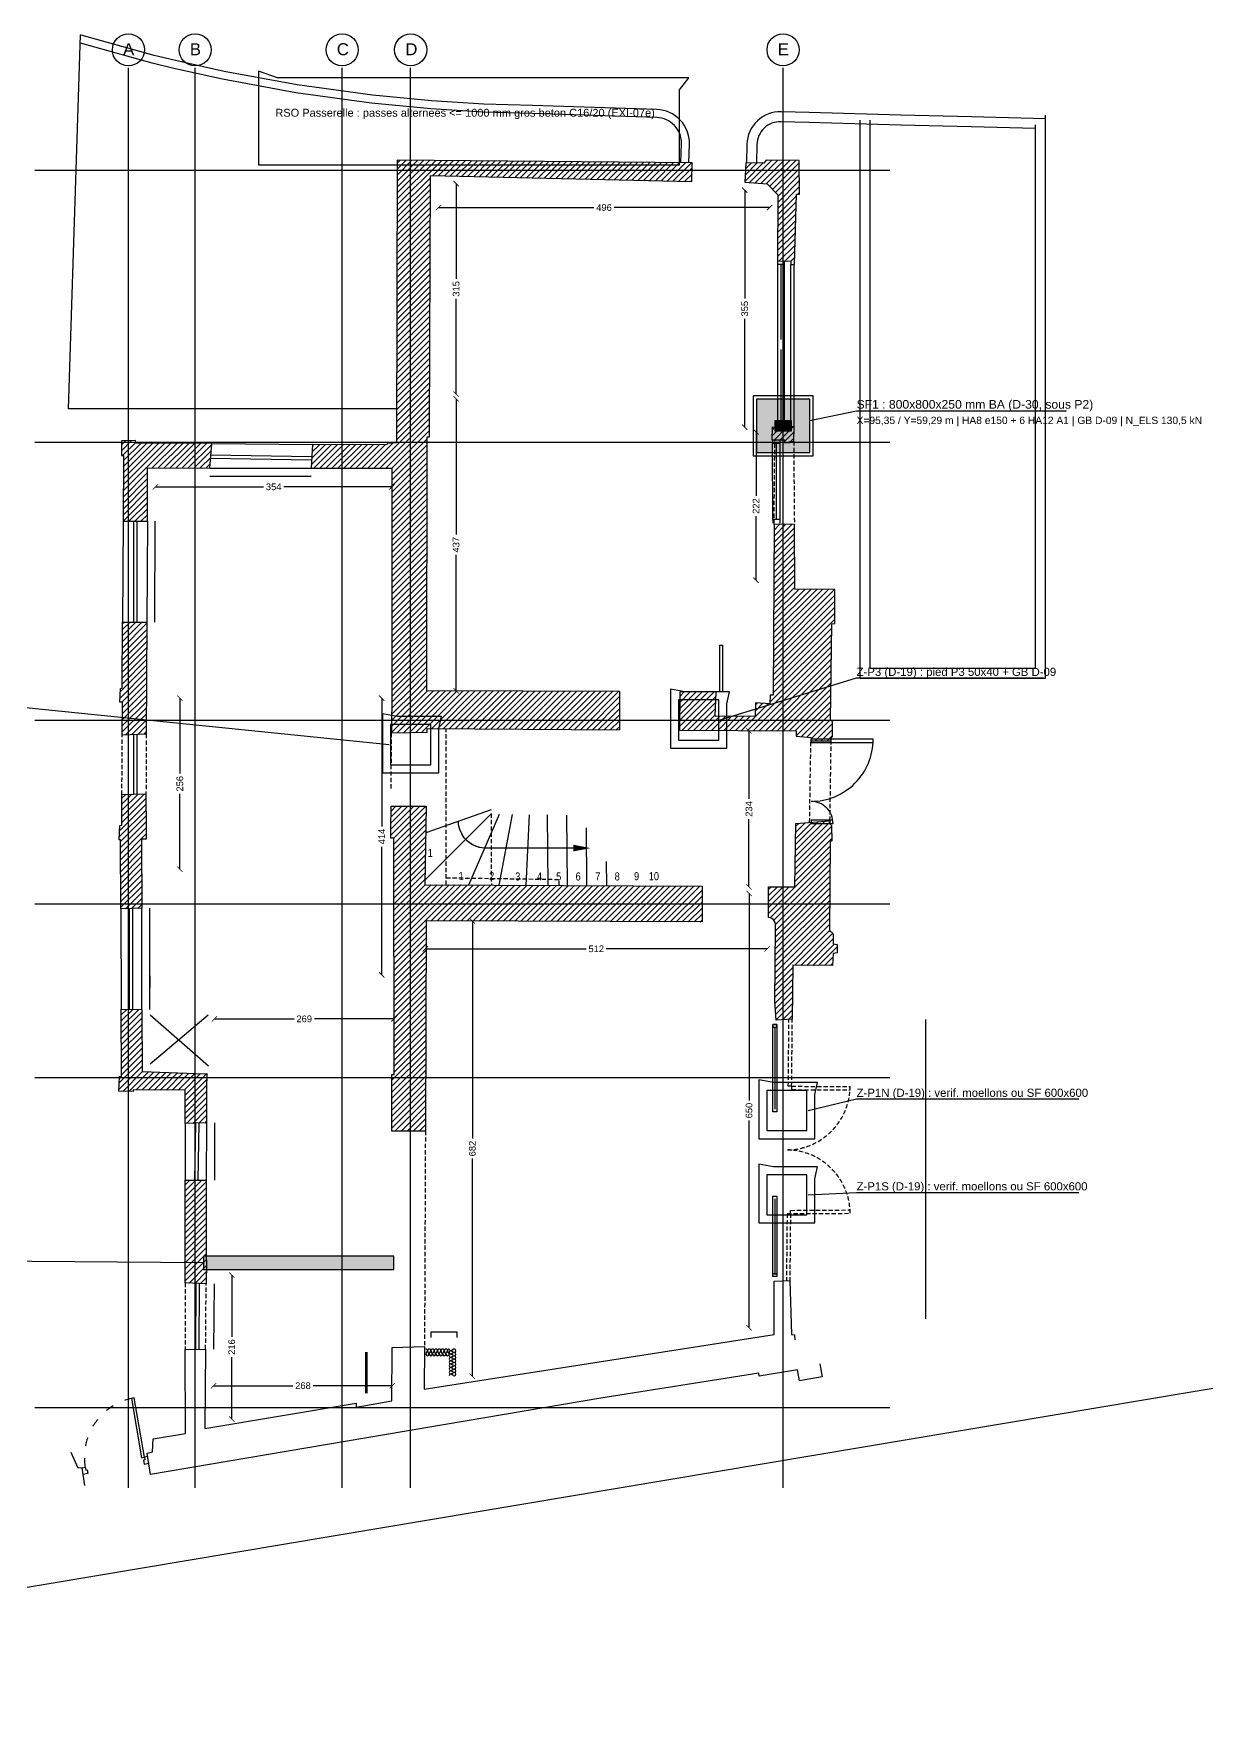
# Model space of a CAD drawing. Header units: centimetres. Extents: x 7169 to 12020, y 3983 to 6520.
# Drawn here: x 8414 to 10168, y 3983 to 6516 of the extents above; entities that cross this region are included whole.
import ezdxf

# ---------------------------------------------------------------- set-up
doc = ezdxf.new("R2010")
doc.units = ezdxf.units.CM
doc.linetypes.add('CACHE', pattern=[9.525, 6.35, -3.175])
doc.linetypes.add('PROJECTION', pattern=[0.3, 0.12, -0.18])
for name, color, linetype in [('010_mur', 8, 'Continuous'), ('030_menuiserie', 9, 'Continuous'), ('070_trait-fin', 9, 'Continuous'), ('075_cotation', 9, 'Continuous'), ('097_traits-fins-005', 4, 'Continuous'), ('FOND-ACIER-INF', 3, 'Continuous'), ('FOND-AXES', 1, 'Continuous'), ('FOND-COFFRAGE', 5, 'Continuous'), ('FOND-GROS-BETON', 30, 'Continuous'), ('FOND-HABILLAGE-TEXTE', 7, 'Continuous'), ('FOND-HYP-D19', 6, 'Continuous')]:
    doc.layers.add(name, color=color, linetype=linetype)
doc.styles.add('ARIAL', font='arial.ttf')
doc.styles.add('clem', font='swissc.ttf')
doc.styles.get("Standard").update_dxf_attribs({"font": 'arial.ttf'})
doc.dimstyles.get("Standard").update_dxf_attribs({"dimtxt": 10, "dimasz": 8, "dimexe": 50, "dimexo": 20, "dimgap": 4, "dimtad": 1, "dimdec": 0, "dimrnd": 0.5, "dimzin": 9, "dimtxsty": 'Standard', "dimblk": 'ARCHTICK', "dimcen": 0, "dimse1": 1, "dimse2": 1, "dimclrd": 4, "dimclre": 4, "dimclrt": 4, "dimazin": 3, "dimtfac": 1, "dimtdec": 0, "dimtmove": 2, "dimatfit": 3, "dimldrblk": 'NONE', "dimlwd": -1})
pattern_1 = [(45.21487, (-11671.396, -4335.0017), (-4.5069355, 4.4732575), [])]

# ---------------------------------------------------------------- blocks, each defined once
blk = doc.blocks.new('*U1201')
for points in [[(0.05, -0.042), (0.05, 0), (0, 0), (0, -0.072), (0.035, -0.072), (0.035, -0.042)], [(0.065, -0.072), (0.035, -0.072), (0.035, -0.721), (0.065, -0.721)], [(0.668, -0.042), (0.668, 0), (0.718, 0), (0.718, -0.072), (0.683, -0.072), (0.683, -0.042)]]:
    blk.add_lwpolyline(points, close=True)
at = {"linetype": 'PROJECTION', "ltscale": 0.75}
blk.add_arc((0.035, -0.073), 0.648, 271.6999, 0.0451, dxfattribs=at)
blk = doc.blocks.new('Murs porteurs selon geometre projet')
at = {"layer": '010_mur'}
h = blk.add_hatch(dxfattribs=at)
h.set_pattern_fill('ANSI31', color=4, scale=2, angle=0.2149)
h.set_pattern_definition(pattern_1)
h.paths.add_polyline_path([(-2168, 1876.3), (-2147.9, 1877.1), (-2148, 1871.7), (-2142.6, 1871.4), (-2140.1, 1976.7), (-2135.7, 1976.8), (-2136.1, 2027.4), (-2185.7, 2027.4), (-2189, 2022.9), (-2216.2, 2023.2), (-2217.6, 1994.6), (-2183.9, 1992), (-2168, 1975.6)])
h = blk.add_hatch(dxfattribs=at)
h.set_pattern_fill('ANSI31', color=4, scale=2, angle=0.2149)
h.set_pattern_definition(pattern_1)
edge = h.paths.add_edge_path()
edge.add_line((-2690.4, 1231.6), (-2691.2, 1611.5))
edge.add_line((-2691.2, 1611.5), (-2687.8, 1611.5))
edge.add_line((-2687.8, 1611.5), (-2687.8, 1622.5))
edge.add_line((-2687.8, 1622.5), (-2688.1, 2002.9))
edge.add_line((-2688.1, 2002.9), (-2296.6, 1995))
edge.add_line((-2296.6, 1995), (-2296.1, 2023.3))
edge.add_line((-2296.1, 2023.3), (-2738, 2025.7))
edge.add_line((-2738, 2025.7), (-2737.5, 1602.6))
edge.add_line((-2737.5, 1602.6), (-2751, 1601.5))
edge.add_line((-2751, 1601.5), (-2751.6, 1599.2))
edge.add_line((-2751.6, 1599.2), (-2863.1, 1599.6))
edge.add_line((-2863.1, 1599.6), (-2865, 1564))
edge.add_line((-2865, 1564), (-2812.9, 1564))
edge.add_line((-2812.9, 1564), (-2744, 1564.3))
edge.add_line((-2744, 1564.3), (-2743.6, 1435.3))
edge.add_line((-2743.6, 1435.3), (-2743.1, 1231.5))
edge.add_line((-2743.1, 1231.5), (-2690.5, 1231.6))
at = {"layer": '010_mur', "lineweight": 5}
h = blk.add_hatch(dxfattribs=at)
h.set_pattern_fill('ANSI31', color=4, scale=2, angle=0.2149)
h.set_pattern_definition(pattern_1)
h.paths.add_polyline_path([(-2175.2, 1627.8), (-2175.3, 1609.2), (-2156.6, 1609.1), (-2156.6, 1605.1), (-2148.2, 1605), (-2148.1, 1607.1), (-2142.8, 1606.8), (-2141.9, 1628.5), (-2148.1, 1629), (-2148.6, 1626.7)])
at = {"layer": '010_mur'}
h = blk.add_hatch(dxfattribs=at)
h.set_pattern_fill('ANSI31', color=4, scale=2, angle=0.2149)
h.set_pattern_definition(pattern_1)
h.paths.add_polyline_path([(-3146.2, 1483.5), (-3109.8, 1483.8), (-3109.7, 1563.6), (-3016.4, 1563.7), (-3013.7, 1600.2), (-3126.8, 1600.6), (-3127.9, 1604.3), (-3149, 1603.9), (-3149, 1582.1), (-3146.1, 1581.8)])
h = blk.add_hatch(dxfattribs=at)
h.set_pattern_fill('ANSI31', color=4, scale=2, angle=0.2149)
h.set_pattern_definition(pattern_1)
h.paths.add_polyline_path([(-2402.1, 1174.5), (-2402.1, 1231.5), (-2690.5, 1231.6), (-2743.1, 1231.5), (-2743, 1168.1), (-2689.7, 1169.7), (-2689.6, 1175.2)])
h.paths.add_polyline_path([(-2311.9, 1231.4), (-2311.9, 1174.1), (-2137.3, 1173.5), (-2137.4, 1165.4), (-2115.1, 1163.6), (-2115.3, 1158.5), (-2085, 1158.7), (-2084.9, 1163.1), (-2082.9, 1165.1), (-2083, 1187.2), (-2086.2, 1189.8), (-2084.6, 1334.1), (-2080.1, 1334.5), (-2080.2, 1385.4), (-2140.1, 1385.4), (-2141.3, 1482.5), (-2171.6, 1483), (-2172.1, 1226.7), (-2176.8, 1226.9), (-2177.1, 1214.1), (-2198.3, 1215.1), (-2198.9, 1195), (-2258.6, 1195.1), (-2257.3, 1231.6)])
h = blk.add_hatch(dxfattribs=at)
h.set_pattern_fill('ANSI31', color=4, scale=2, angle=0.2149)
h.set_pattern_definition(pattern_1)
h.paths.add_polyline_path([(-3146.2, 1163.3), (-3146.2, 1212.5), (-3149.8, 1212.7), (-3149.1, 1233.4), (-3146.3, 1233.6), (-3146.3, 1332.6), (-3110, 1332.5), (-3110.2, 1165.1)])
h = blk.add_hatch(dxfattribs=at)
h.set_pattern_fill('ANSI31', color=4, scale=2, angle=0.2149)
h.set_pattern_definition(pattern_1)
h.paths.add_polyline_path([(-3109.7, 1007.7), (-3109.7, 1024.5), (-3110.3, 1075.8), (-3146.3, 1074.4), (-3146.4, 1028.5), (-3149.4, 1028.3), (-3150.4, 1006.7), (-3148, 1006.5), (-3147.3, 903.4), (-3116, 904.4), (-3116.6, 1007.6)])
h = blk.add_hatch(dxfattribs=at)
h.set_pattern_fill('ANSI31', color=4, scale=2, angle=0.2149)
h.set_pattern_definition(pattern_1)
edge = h.paths.add_edge_path()
edge.add_line((-2177.9, 940.2), (-2138.4, 940.1))
edge.add_line((-2138.4, 940.1), (-2137.2, 1034.8))
edge.add_line((-2137.2, 1034.8), (-2086.3, 1039))
edge.add_line((-2086.3, 1039), (-2086.4, 1034.4))
edge.add_line((-2086.4, 1034.4), (-2083.9, 1032))
edge.add_line((-2083.9, 1032), (-2083.6, 1009.2))
edge.add_line((-2083.6, 1009.2), (-2086.1, 1007.6))
edge.add_line((-2086.1, 1007.6), (-2086.4, 874.9))
edge.add_arc((-2083, 876.4), 3.71, 204.38, 256.8367)
edge.add_arc((-2084.7, 869.3), 3.64, -0.6892, 76.8367, ccw=False)
edge.add_line((-2081, 869.2), (-2080.8, 854.8))
edge.add_line((-2080.8, 854.8), (-2074.8, 854.2))
edge.add_line((-2074.8, 854.2), (-2075, 841.6))
edge.add_line((-2075, 841.6), (-2081, 840.8))
edge.add_line((-2081, 840.8), (-2081.6, 822.5))
edge.add_line((-2081.6, 822.5), (-2141.2, 822.7))
edge.add_line((-2141.2, 822.7), (-2141.6, 741.9))
edge.add_line((-2141.6, 741.9), (-2165.7, 740.7))
edge.add_line((-2165.7, 740.7), (-2167.7, 767.9))
edge.add_line((-2167.7, 767.9), (-2167.4, 879.3))
edge.add_arc((-2179.1, 882.2), 12.1, 346.1269, 443.5219)
edge.add_line((-2177.7, 894.2), (-2177.9, 940.2))
h.paths.add_polyline_path([(-2737.4, 657), (-2738.9, 1010.5), (-2743.4, 1010.5), (-2743.5, 1024.6), (-2743.4, 1058.6), (-2690.8, 1058.7), (-2692.2, 941.1), (-2277.5, 940.4), (-2277.3, 887), (-2601.4, 887.2), (-2690.1, 887.2), (-2690.2, 572.6), (-2740.2, 572.2), (-2740.5, 643.2), (-2740.6, 657)])
h = blk.add_hatch(dxfattribs=at)
h.set_pattern_fill('ANSI31', color=4, scale=2, angle=0.2149)
h.set_pattern_definition(pattern_1)
h.paths.add_polyline_path([(-3017.6, 657.2), (-3018, 634.4), (-3017.9, 583.4), (-3049.8, 582.3), (-3050.1, 632.4), (-3127.8, 632.4), (-3128, 630.1), (-3149.1, 630.3), (-3148.5, 652.7), (-3145.5, 652.8), (-3146.2, 753), (-3115.1, 752.9), (-3114.5, 660), (-3021.1, 657.1)])
at = {"layer": '010_mur', "lineweight": 5}
h = blk.add_hatch(dxfattribs=at)
h.set_pattern_fill('ANSI31', color=4, scale=2, angle=0.2149)
h.set_pattern_definition(pattern_1)
h.paths.add_polyline_path([(-3017.3, 375), (-3017.5, 342.5), (-3048.7, 343.9), (-3049.4, 497.7), (-3017.8, 497.6), (-3017.6, 382.3)])
at = {"layer": '010_mur', "flags": 128}
for points in [[(-2168, 1876.3), (-2147.9, 1877.1), (-2148, 1871.7), (-2142.6, 1871.4), (-2140.1, 1976.7), (-2135.7, 1976.8), (-2136.1, 2027.4), (-2185.7, 2027.4), (-2189, 2022.9), (-2216.2, 2023.2), (-2217.6, 1994.6), (-2183.9, 1992), (-2168, 1975.6)], [(-2175.2, 1627.8), (-2175.3, 1609.2), (-2156.6, 1609.1), (-2156.6, 1605.1), (-2148.2, 1605), (-2148.1, 1607.1), (-2142.8, 1606.8), (-2141.9, 1628.5), (-2148.1, 1629), (-2148.6, 1626.7)], [(-3146.2, 1483.5), (-3109.8, 1483.8), (-3109.7, 1563.6), (-3016.4, 1563.7), (-3013.7, 1600.2), (-3126.8, 1600.6), (-3127.9, 1604.3), (-3149, 1603.9), (-3149, 1582.1), (-3146.1, 1581.8)], [(-3017.6, 657.2), (-3018, 634.4), (-3017.9, 583.4), (-3049.8, 582.3), (-3050.1, 632.4), (-3127.8, 632.4), (-3128, 630.1), (-3149.1, 630.3), (-3148.5, 652.7), (-3145.5, 652.8), (-3146.2, 753), (-3115.1, 752.9), (-3114.5, 660), (-3021.1, 657.1)]]:
    blk.add_lwpolyline(points, close=True, dxfattribs=at)
for points in [[(-2690.4, 1231.6), (-2691.2, 1611.5), (-2687.8, 1611.5), (-2687.8, 1622.5), (-2688.1, 2002.9), (-2296.6, 1995), (-2296.1, 2023.3), (-2738, 2025.7), (-2737.5, 1602.6), (-2751, 1601.5), (-2751.6, 1599.2), (-2863.1, 1599.6), (-2865, 1564), (-2812.9, 1564), (-2744, 1564.3), (-2743.6, 1435.3), (-2743.1, 1231.5)], [(-2311.9, 1174), (-2137.3, 1173.5), (-2137.4, 1165.4), (-2115.1, 1163.6), (-2115.3, 1158.5), (-2085, 1158.7), (-2084.9, 1163.1), (-2082.9, 1165.1), (-2083, 1187.2), (-2086.2, 1189.8), (-2084.6, 1334.1), (-2080.1, 1334.5), (-2080.2, 1385.4), (-2140.1, 1385.4), (-2141.3, 1482.5), (-2171.6, 1483), (-2172.1, 1226.7), (-2176.8, 1226.9), (-2177.1, 1214.1), (-2198.3, 1215.1), (-2198.9, 1195), (-2258.6, 1195.1), (-2257.3, 1231.6), (-2311.9, 1231.3)], [(-3146.2, 1163.3), (-3146.2, 1212.5), (-3149.8, 1212.7), (-3149.1, 1233.4), (-3146.3, 1233.6), (-3146.3, 1332.6), (-3110, 1332.5), (-3110.2, 1165.1), (-3146.2, 1163.3)], [(-2743.1, 1231.5), (-2743, 1168.1), (-2689.7, 1169.7)], [(-2401.9, 1231.3), (-2690.5, 1231.6)], [(-2401.9, 1231.3), (-2401.9, 1174.3)], [(-2311.9, 1231.3), (-2311.9, 1174)], [(-2689.7, 1169.7), (-2689.6, 1175.2), (-2401.9, 1174.3)], [(-3147.3, 903.4), (-3148, 1006.5), (-3150.4, 1006.7), (-3149.4, 1028.3), (-3146.4, 1028.5), (-3146.3, 1074.4), (-3110.3, 1075.8), (-3109.7, 1024.5), (-3109.7, 1007.7), (-3116.6, 1007.6)], [(-2737.4, 657), (-2738.9, 1010.5), (-2743.4, 1010.5), (-2743.5, 1024.6), (-2743.4, 1058.6), (-2690.8, 1058.7), (-2692.2, 941.1), (-2277.5, 940.4), (-2277.3, 887), (-2690.1, 887.2), (-2690.2, 572.6), (-2740.2, 572.2), (-2740.5, 643.2), (-2740.6, 657), (-2737.4, 657)], [(-3116.6, 1007.6), (-3116, 904.4), (-3147.3, 903.4)], [(-2690.6, 659.5), (-2690.1, 659.5)], [(-3017.3, 375), (-3017.5, 342.5), (-3048.7, 343.9), (-3049.4, 497.7), (-3017.8, 497.6), (-3017.6, 382.3), (-3017.3, 375)]]:
    blk.add_lwpolyline(points, dxfattribs=at)
blk.add_lwpolyline([(-2177.9, 940.2), (-2138.4, 940.1), (-2137.2, 1034.8), (-2086.3, 1039), (-2086.4, 1034.4), (-2083.9, 1032), (-2083.6, 1009.2), (-2086.1, 1007.6), (-2086.4, 874.9, 0.232968), (-2083.9, 872.8, -0.351792), (-2081, 869.2), (-2080.8, 854.8), (-2074.8, 854.2), (-2075, 841.6), (-2081, 840.8), (-2081.6, 822.5), (-2141.2, 822.7), (-2141.6, 741.9), (-2165.7, 740.7), (-2167.7, 767.9), (-2167.4, 879.3, 0.452542), (-2177.7, 894.2)], format="xyb", close=True, dxfattribs=at)
at = {"layer": '030_menuiserie', "flags": 128}
for points in [[(-2147.2, 1629), (-2148, 1871.7)], [(-2141.9, 1628.5), (-2143, 1871.4)], [(-2864.3, 1575.9), (-3015.4, 1577.8)], [(-2864.3, 1580.9), (-3015.3, 1582.8)], [(-3129.5, 1332.5), (-3129.9, 1483.7)], [(-3124.5, 1332.5), (-3124.9, 1483.7)], [(-3133.6, 752.9), (-3134.2, 903.9)], [(-3128.6, 752.9), (-3129.2, 904)], [(-3034.1, 583.1), (-3035.6, 497.7)], [(-3029.1, 583), (-3030.6, 497.6)]]:
    blk.add_lwpolyline(points, dxfattribs=at)
at = {"layer": '030_menuiserie'}
blk.add_lwpolyline([(-2082.1, 1040.2), (-2114.7, 1040.1), (-2114.7, 1035.1), (-2081.7, 1035.2, 0.414214), (-2114.8, 1068.1, 0.414214), (-2022.1, 1161.4), (-2115.1, 1161.1), (-2115.1, 1156.1), (-2022.1, 1156.4)], format="xyb", dxfattribs=at)
at = {"layer": '070_trait-fin', "linetype": 'CACHE'}
for p, q in [((-2143.3, 455.9), (-2054, 456.8)), ((-2148.3, 450.9), (-2053.9, 451.8))]:
    blk.add_line(p, q, dxfattribs=at)
at = {"layer": '070_trait-fin'}
for points in [[(-3013.7, 1600.2), (-2863.1, 1599.6)], [(-3146.2, 1483.5), (-3146.3, 1332.6)], [(-3049.8, 582.3), (-3049.4, 497.7)]]:
    blk.add_lwpolyline(points, dxfattribs=at)
at = {"layer": '070_trait-fin', "linetype": 'CACHE', "flags": 128}
for points in [[(-2171.6, 1483), (-2171, 1609.2)], [(-2142.8, 1606.8), (-2141.3, 1482.5)], [(-2743.4, 1085.2), (-2743, 1168.1)], [(-2660.7, 941.1), (-2661.4, 1175.1)], [(-3146.3, 1074.4), (-3146.2, 1163.3)], [(-3110.2, 1165.1), (-3110.3, 1075.8)], [(-2116.8, 1036.5), (-2115.3, 1158.5)], [(-2086.3, 1039), (-2085, 1158.7)], [(-2491.3, 940.8), (-2491.2, 949.4), (-2660.7, 951.3)], [(-2690.2, 572.6), (-2690.3, 250.4)], [(-3048.7, 343.9), (-3048.3, 244.2)], [(-3017.9, 244.9), (-3017.5, 342.5)]]:
    blk.add_lwpolyline(points, dxfattribs=at)
at = {"layer": '070_trait-fin', "color": 7, "true_color": 0xffffff}
for points in [[(-3016.4, 1563.7), (-2865, 1564)], [(-3109.8, 1483.8), (-3110, 1332.5)], [(-3115.1, 752.9), (-3116, 904.4)], [(-3017.9, 583.4), (-3017.8, 497.6)]]:
    blk.add_lwpolyline(points, dxfattribs=at)
at = {"layer": '070_trait-fin', "flags": 128}
for points in [[(-2593.5, 1047.9), (-2692.1, 948.6)], [(-2692.1, 948.6), (-2593.5, 1047.9)], [(-2581.3, 1046.7), (-2626.9, 941)], [(-2562.3, 1046.6), (-2581.6, 940.9)], [(-2536.7, 1046.4), (-2541.2, 940.8)], [(-2509.7, 1046.3), (-2508.1, 940.8)], [(-2480.9, 1046.2), (-2479.4, 940.7)], [(-2451.1, 1027.2), (-2450.3, 940.7)], [(-2551.9, 996.9), (-2470.2, 996.9)], [(-2421.3, 976.9), (-2420.7, 940.6)], [(-3147.3, 903.4), (-3146.2, 753)]]:
    blk.add_lwpolyline(points, dxfattribs=at)
blk.add_lwpolyline([(-2470.2, 996.9, 10, 0, 0), (-2444.9, 996.9, 0, 0, 0)], format="xyseb", dxfattribs=at)
at = {"layer": '070_trait-fin', "linetype": 'CACHE'}
for points in [[(-2147.2, 641.7), (-2146.6, 741.9)], [(-2142.2, 641.6), (-2141.6, 741.9)], [(-2142.2, 641.6), (-2147.2, 641.7)], [(-2142.2, 641.6), (-2054.6, 641.5)], [(-2142.2, 641.6), (-2142.2, 636.6)], [(-2142.2, 636.6), (-2054.6, 636.5)], [(-2143.3, 451), (-2143.4, 455.9)], [(-2148.3, 450.9), (-2148.9, 350.7)], [(-2143.3, 450.9), (-2148.3, 450.9)], [(-2143.3, 451), (-2143.9, 350.7)]]:
    blk.add_lwpolyline(points, dxfattribs=at)
for centre, start, end in [((-2150.1, 641.7), 271.3776, 359.8812), ((-2149.3, 450.9), 0.5485, 89.0522)]:
    blk.add_arc(centre, 95.4, start, end, dxfattribs=at)
at = {"layer": '030_menuiserie', "xscale": 138.550195075006, "yscale": 138.550195075006, "zscale": 138.550195075006, "rotation": 189.9168593396885}
blk.add_blockref('*U1201', (-3102.5, 73.8), dxfattribs=at)
blk = doc.blocks.new('*U1019')
at = {"layer": '097_traits-fins-005', "linetype": 'Continuous'}
for p, q in [((-2, 1), (-0.5, -1)), ((2, 1), (0.5, -1))]:
    blk.add_line(p, q, dxfattribs=at)
for centre, radius, start, end in [((0, 2.5), 2.51, 322.5484, 216.2881), ((-2.5, -2.5), 2.51, 269.4183, 36.2881), ((2.5, -2.5), 2.48, 142.7235, 269.8189)]:
    blk.add_arc(centre, radius, start, end, dxfattribs=at)
blk = doc.blocks.new('*U1020')
at = {"layer": '075_cotation', "color": 0, "linetype": 'ByBlock', "lineweight": -2, "transparency": 16777216}
for p in [(0, 0), (5, 0), (10, 0), (15, 0), (20, 0), (25, 0), (30, 0), (35, 0)]:
    blk.add_blockref('*U1019', p, dxfattribs=at)
blk = doc.blocks.new('*U1021')
at = {"layer": '097_traits-fins-005', "linetype": 'Continuous'}
for p, q in [((-2, 1), (-0.5, -1)), ((2, 1), (0.5, -1))]:
    blk.add_line(p, q, dxfattribs=at)
for centre, radius, start, end in [((0, 2.5), 2.51, 322.5484, 216.2881), ((-2.5, -2.5), 2.51, 269.4183, 36.2881), ((2.5, -2.5), 2.48, 142.7235, 269.8189)]:
    blk.add_arc(centre, radius, start, end, dxfattribs=at)
blk = doc.blocks.new('*U1018')
at = {"layer": '075_cotation', "color": 0, "linetype": 'ByBlock', "lineweight": -2, "transparency": 16777216}
for p in [(0, 0), (5, 0), (10, 0), (15, 0), (20, 0), (25, 0), (30, 0)]:
    blk.add_blockref('*U1021', p, dxfattribs=at)
blk = doc.blocks.new('_ArchTick')
at = {"color": 0, "linetype": 'ByBlock', "const_width": 0.15}
blk.add_lwpolyline([(-0.5, -0.5), (0.5, 0.5)], dxfattribs=at)
blk = doc.blocks.new('*D1113')
at = {"layer": '075_cotation', "color": 4, "transparency": 16777216}
for p, q in [((8709.7, 4658.2), (8709.7, 4565.6)), ((8709.7, 4442.8), (8709.7, 4535.3))]:
    blk.add_line(p, q, dxfattribs=at)
at = {"layer": 'Defpoints', "color": 0, "transparency": 16777216}
for p in [(8683.4, 4658.2), (8681.7, 4442.8), (8709.7, 4442.8)]:
    blk.add_point(p, dxfattribs=at)
at = {"layer": '075_cotation', "color": 4, "transparency": 16777216, "xscale": 8, "yscale": 8, "zscale": 8}
for p, rotation in [((8709.7, 4658.2), 90), ((8709.7, 4442.8), 270)]:
    blk.add_blockref('_ArchTick', p, dxfattribs=dict(at, rotation=rotation))
at = {"layer": '075_cotation', "color": 4, "transparency": 16777216, "insert": (8709.7, 4550.5), "char_height": 10, "attachment_point": 5, "rotation": 90, "style": 'ARIAL'}
blk.add_mtext('\\A1;216', dxfattribs=at)
blk = doc.blocks.new('_None')
blk = doc.blocks.new('*D1121')
at = {"layer": '075_cotation', "color": 4, "transparency": 16777216}
for p, q in [((9019, 6256), (9251.7, 6256)), ((9514.9, 6256), (9282.2, 6256))]:
    blk.add_line(p, q, dxfattribs=at)
at = {"layer": 'Defpoints', "color": 0, "transparency": 16777216}
for p in [(9019, 6291.8), (9514.9, 6270), (9514.9, 6256)]:
    blk.add_point(p, dxfattribs=at)
at = {"layer": '075_cotation', "color": 4, "transparency": 16777216, "xscale": 8, "yscale": 8, "zscale": 8, "rotation": 180}
blk.add_blockref('_ArchTick', (9019, 6256), dxfattribs=at)
at = {"layer": '075_cotation', "color": 4, "transparency": 16777216, "xscale": 8, "yscale": 8, "zscale": 8}
blk.add_blockref('_ArchTick', (9514.9, 6256), dxfattribs=at)
at = {"layer": '075_cotation', "color": 4, "transparency": 16777216, "insert": (9267, 6256), "char_height": 10, "attachment_point": 5, "style": 'ARIAL'}
blk.add_mtext('\\A1;496', dxfattribs=at)
blk = doc.blocks.new('*D1126')
at = {"layer": '075_cotation', "color": 4, "transparency": 16777216}
for p, q in [((8934.2, 5521.7), (8934.2, 5329.8)), ((8934.2, 5107.5), (8934.2, 5299.4))]:
    blk.add_line(p, q, dxfattribs=at)
at = {"layer": 'Defpoints', "color": 0, "transparency": 16777216}
for p in [(8934.2, 5521.7), (8949.4, 5521.7), (8952.5, 5107.5)]:
    blk.add_point(p, dxfattribs=at)
at = {"layer": '075_cotation', "color": 4, "transparency": 16777216, "xscale": 8, "yscale": 8, "zscale": 8}
for p, rotation in [((8934.2, 5521.7), 90), ((8934.2, 5107.5), 270)]:
    blk.add_blockref('_ArchTick', p, dxfattribs=dict(at, rotation=rotation))
at = {"layer": '075_cotation', "color": 4, "transparency": 16777216, "insert": (8934.2, 5314.6), "char_height": 10, "attachment_point": 5, "rotation": 90, "style": 'ARIAL'}
blk.add_mtext('\\A1;414', dxfattribs=at)
blk = doc.blocks.new('*D1128')
at = {"layer": '075_cotation', "color": 4, "transparency": 16777216}
for p, q in [((9045.6, 6291.8), (9045.6, 6149.4)), ((9045.6, 5976.8), (9045.6, 6119.2))]:
    blk.add_line(p, q, dxfattribs=at)
at = {"layer": 'Defpoints', "color": 0, "transparency": 16777216}
for p in [(9045.6, 6291.8), (9047.9, 6291.8), (9018, 5976.8)]:
    blk.add_point(p, dxfattribs=at)
at = {"layer": '075_cotation', "color": 4, "transparency": 16777216, "xscale": 8, "yscale": 8, "zscale": 8}
for p, rotation in [((9045.6, 6291.8), 90), ((9045.6, 5976.8), 270)]:
    blk.add_blockref('_ArchTick', p, dxfattribs=dict(at, rotation=rotation))
at = {"layer": '075_cotation', "color": 4, "transparency": 16777216, "insert": (9045.6, 6134.3), "char_height": 10, "attachment_point": 5, "rotation": 90, "style": 'ARIAL'}
blk.add_mtext('\\A1;315', dxfattribs=at)
blk = doc.blocks.new('*D1132')
at = {"layer": '075_cotation', "color": 4, "transparency": 16777216}
for p, q in [((8595.5, 5838), (8757.5, 5838)), ((8949.5, 5838), (8787.5, 5838))]:
    blk.add_line(p, q, dxfattribs=at)
at = {"layer": 'Defpoints', "color": 0, "transparency": 16777216}
for p in [(8595.5, 5828.1), (8949.5, 5838), (8949.5, 5828.2)]:
    blk.add_point(p, dxfattribs=at)
at = {"layer": '075_cotation', "color": 4, "transparency": 16777216, "xscale": 8, "yscale": 8, "zscale": 8, "rotation": 180}
blk.add_blockref('_ArchTick', (8595.5, 5838), dxfattribs=at)
at = {"layer": '075_cotation', "color": 4, "transparency": 16777216, "xscale": 8, "yscale": 8, "zscale": 8}
blk.add_blockref('_ArchTick', (8949.5, 5838), dxfattribs=at)
at = {"layer": '075_cotation', "color": 4, "transparency": 16777216, "insert": (8772.5, 5838), "char_height": 10, "attachment_point": 5, "style": 'ARIAL'}
blk.add_mtext('\\A1;354', dxfattribs=at)
blk = doc.blocks.new('*D1134')
at = {"layer": '075_cotation', "color": 4, "transparency": 16777216}
for p, q in [((8999.5, 5146.5), (9240.3, 5146.5)), ((9511.1, 5146.5), (9270.3, 5146.5))]:
    blk.add_line(p, q, dxfattribs=at)
at = {"layer": 'Defpoints', "color": 0, "transparency": 16777216}
for p in [(9511.1, 5146.5), (8999.5, 5113.7), (9511.1, 5113.8)]:
    blk.add_point(p, dxfattribs=at)
at = {"layer": '075_cotation', "color": 4, "transparency": 16777216, "xscale": 8, "yscale": 8, "zscale": 8, "rotation": 180}
blk.add_blockref('_ArchTick', (8999.5, 5146.5), dxfattribs=at)
at = {"layer": '075_cotation', "color": 4, "transparency": 16777216, "xscale": 8, "yscale": 8, "zscale": 8}
blk.add_blockref('_ArchTick', (9511.1, 5146.5), dxfattribs=at)
at = {"layer": '075_cotation', "color": 4, "transparency": 16777216, "insert": (9255.3, 5146.5), "char_height": 10, "attachment_point": 5, "style": 'ARIAL'}
blk.add_mtext('\\A1;512', dxfattribs=at)
blk = doc.blocks.new('*D1135')
at = {"layer": '075_cotation', "color": 4, "transparency": 16777216}
for p, q in [((9484, 5229.6), (9484, 4919.6)), ((9484, 4579.4), (9484, 4889.5))]:
    blk.add_line(p, q, dxfattribs=at)
at = {"layer": 'Defpoints', "color": 0, "transparency": 16777216}
for p in [(9423.2, 5229.6), (9484, 5229.6), (9509.5, 4579.4)]:
    blk.add_point(p, dxfattribs=at)
at = {"layer": '075_cotation', "color": 4, "transparency": 16777216, "xscale": 8, "yscale": 8, "zscale": 8}
for p, rotation in [((9484, 5229.6), 90), ((9484, 4579.4), 270)]:
    blk.add_blockref('_ArchTick', p, dxfattribs=dict(at, rotation=rotation))
at = {"layer": '075_cotation', "color": 4, "transparency": 16777216, "insert": (9484, 4904.5), "char_height": 10, "attachment_point": 5, "rotation": 90, "style": 'ARIAL'}
blk.add_mtext('\\A1;650', dxfattribs=at)
blk = doc.blocks.new('*D1137')
at = {"layer": '075_cotation', "color": 4, "transparency": 16777216}
for p, q in [((9045.6, 5969.8), (9045.6, 5766.6)), ((9045.6, 5532.8), (9045.6, 5736.1))]:
    blk.add_line(p, q, dxfattribs=at)
at = {"layer": 'Defpoints', "color": 0, "transparency": 16777216}
for p in [(9018, 5969.8), (9045.6, 5969.8), (9021.2, 5532.8)]:
    blk.add_point(p, dxfattribs=at)
at = {"layer": '075_cotation', "color": 4, "transparency": 16777216, "xscale": 8, "yscale": 8, "zscale": 8}
for p, rotation in [((9045.6, 5969.8), 90), ((9045.6, 5532.8), 270)]:
    blk.add_blockref('_ArchTick', p, dxfattribs=dict(at, rotation=rotation))
at = {"layer": '075_cotation', "color": 4, "transparency": 16777216, "insert": (9045.6, 5751.3), "char_height": 10, "attachment_point": 5, "rotation": 90, "style": 'ARIAL'}
blk.add_mtext('\\A1;437', dxfattribs=at)
blk = doc.blocks.new('*D1139')
at = {"layer": '075_cotation', "color": 4, "transparency": 16777216}
for p, q in [((8683.9, 5041.7), (8803.1, 5041.7)), ((8952.5, 5041.7), (8833.4, 5041.7))]:
    blk.add_line(p, q, dxfattribs=at)
at = {"layer": 'Defpoints', "color": 0, "transparency": 16777216}
for p in [(8952.5, 5167.9), (8952.5, 5041.7), (8683.9, 4971.3)]:
    blk.add_point(p, dxfattribs=at)
at = {"layer": '075_cotation', "color": 4, "transparency": 16777216, "xscale": 8, "yscale": 8, "zscale": 8, "rotation": 180}
blk.add_blockref('_ArchTick', (8683.9, 5041.7), dxfattribs=at)
at = {"layer": '075_cotation', "color": 4, "transparency": 16777216, "xscale": 8, "yscale": 8, "zscale": 8}
blk.add_blockref('_ArchTick', (8952.5, 5041.7), dxfattribs=at)
at = {"layer": '075_cotation', "color": 4, "transparency": 16777216, "insert": (8818.2, 5041.7), "char_height": 10, "attachment_point": 5, "style": 'ARIAL'}
blk.add_mtext('\\A1;269', dxfattribs=at)
blk = doc.blocks.new('*D1144')
at = {"layer": '075_cotation', "color": 4, "transparency": 16777216}
for p, q in [((8682.6, 4492.7), (8801.2, 4492.7)), ((8950.1, 4492.7), (8831.5, 4492.7))]:
    blk.add_line(p, q, dxfattribs=at)
at = {"layer": 'Defpoints', "color": 0, "transparency": 16777216}
for p in [(8682.6, 4547.4), (8950.1, 4550), (8682.6, 4492.7)]:
    blk.add_point(p, dxfattribs=at)
at = {"layer": '075_cotation', "color": 4, "transparency": 16777216, "xscale": 8, "yscale": 8, "zscale": 8, "rotation": 180}
blk.add_blockref('_ArchTick', (8682.6, 4492.7), dxfattribs=at)
at = {"layer": '075_cotation', "color": 4, "transparency": 16777216, "xscale": 8, "yscale": 8, "zscale": 8}
blk.add_blockref('_ArchTick', (8950.1, 4492.7), dxfattribs=at)
at = {"layer": '075_cotation', "color": 4, "transparency": 16777216, "insert": (8816.4, 4492.7), "char_height": 10, "attachment_point": 5, "style": 'ARIAL'}
blk.add_mtext('\\A1;268', dxfattribs=at)
blk = doc.blocks.new('*D1146')
at = {"layer": '075_cotation', "color": 4, "transparency": 16777216}
for p, q in [((8632.1, 5521.7), (8632.1, 5408.8)), ((8632.1, 5265.6), (8632.1, 5378.5))]:
    blk.add_line(p, q, dxfattribs=at)
at = {"layer": 'Defpoints', "color": 0, "transparency": 16777216}
for p in [(8589.5, 5521.7), (8632.1, 5521.7), (8589.6, 5265.6)]:
    blk.add_point(p, dxfattribs=at)
at = {"layer": '075_cotation', "color": 4, "transparency": 16777216, "xscale": 8, "yscale": 8, "zscale": 8}
for p, rotation in [((8632.1, 5521.7), 90), ((8632.1, 5265.6), 270)]:
    blk.add_blockref('_ArchTick', p, dxfattribs=dict(at, rotation=rotation))
at = {"layer": '075_cotation', "color": 4, "transparency": 16777216, "insert": (8632.1, 5393.6), "char_height": 10, "attachment_point": 5, "rotation": 90, "style": 'ARIAL'}
blk.add_mtext('\\A1;256', dxfattribs=at)
blk = doc.blocks.new('*D1147')
at = {"layer": '075_cotation', "color": 4, "transparency": 16777216}
for p, q in [((9477.6, 6282), (9477.6, 6119.7)), ((9477.6, 5927.2), (9477.6, 6089.5))]:
    blk.add_line(p, q, dxfattribs=at)
at = {"layer": 'Defpoints', "color": 0, "transparency": 16777216}
for p in [(9477.4, 6282), (9477.6, 6282), (9518.5, 5927.2)]:
    blk.add_point(p, dxfattribs=at)
at = {"layer": '075_cotation', "color": 4, "transparency": 16777216, "xscale": 8, "yscale": 8, "zscale": 8}
for p, rotation in [((9477.6, 6282), 90), ((9477.6, 5927.2), 270)]:
    blk.add_blockref('_ArchTick', p, dxfattribs=dict(at, rotation=rotation))
at = {"layer": '075_cotation', "color": 4, "transparency": 16777216, "insert": (9477.6, 6104.6), "char_height": 10, "attachment_point": 5, "rotation": 90, "style": 'ARIAL'}
blk.add_mtext('\\A1;355', dxfattribs=at)
blk = doc.blocks.new('*D1155')
at = {"layer": '075_cotation', "color": 4, "transparency": 16777216}
for p, q in [((9069.9, 5188.3), (9069.9, 4862.6)), ((9069.9, 4506.8), (9069.9, 4832.6))]:
    blk.add_line(p, q, dxfattribs=at)
at = {"layer": 'Defpoints', "color": 0, "transparency": 16777216}
for p in [(9034.6, 5188.3), (9045.3, 4506.8), (9069.9, 4506.8)]:
    blk.add_point(p, dxfattribs=at)
at = {"layer": '075_cotation', "color": 4, "transparency": 16777216, "xscale": 8, "yscale": 8, "zscale": 8}
for p, rotation in [((9069.9, 5188.3), 90), ((9069.9, 4506.8), 270)]:
    blk.add_blockref('_ArchTick', p, dxfattribs=dict(at, rotation=rotation))
at = {"layer": '075_cotation', "color": 4, "transparency": 16777216, "insert": (9069.9, 4847.6), "char_height": 10, "attachment_point": 5, "rotation": 90, "style": 'ARIAL'}
blk.add_mtext('\\A1;682', dxfattribs=at)
blk = doc.blocks.new('*D1124')
at = {"layer": '075_cotation', "color": 4, "transparency": 16777216}
for p, q in [((9483.9, 5472.6), (9483.9, 5371)), ((9483.9, 5239.3), (9483.9, 5340.8))]:
    blk.add_line(p, q, dxfattribs=at)
at = {"layer": 'Defpoints', "color": 0, "transparency": 16777216}
for p in [(9542.7, 5472.6), (9483.9, 5239.3), (9540.7, 5239.3)]:
    blk.add_point(p, dxfattribs=at)
at = {"layer": '075_cotation', "color": 4, "transparency": 16777216, "xscale": 8, "yscale": 8, "zscale": 8}
for p, rotation in [((9483.9, 5472.6), 90), ((9483.9, 5239.3), 270)]:
    blk.add_blockref('_ArchTick', p, dxfattribs=dict(at, rotation=rotation))
at = {"layer": '075_cotation', "color": 4, "transparency": 16777216, "insert": (9483.9, 5355.9), "char_height": 10, "attachment_point": 5, "rotation": 90, "style": 'ARIAL'}
blk.add_mtext('\\A1;234', dxfattribs=at)
blk = doc.blocks.new('*D1203')
at = {"layer": '075_cotation', "color": 4, "transparency": 16777216}
for p, q in [((9494.5, 5920.2), (9494.5, 5824.3)), ((9494.5, 5698.2), (9494.5, 5794.1))]:
    blk.add_line(p, q, dxfattribs=at)
at = {"layer": 'Defpoints', "color": 0, "transparency": 16777216}
for p in [(9506.4, 5920.2), (9494.5, 5698.2), (9509.1, 5698.2)]:
    blk.add_point(p, dxfattribs=at)
at = {"layer": '075_cotation', "color": 4, "transparency": 16777216, "xscale": 8, "yscale": 8, "zscale": 8}
for p, rotation in [((9494.5, 5920.2), 90), ((9494.5, 5698.2), 270)]:
    blk.add_blockref('_ArchTick', p, dxfattribs=dict(at, rotation=rotation))
at = {"layer": '075_cotation', "color": 4, "transparency": 16777216, "insert": (9494.5, 5809.2), "char_height": 10, "attachment_point": 5, "rotation": 90, "style": 'ARIAL'}
blk.add_mtext('\\A1;222', dxfattribs=at)

msp = doc.modelspace()

# ---------------------------------------------------------------- hatches: boundary and pattern name
at = {"layer": 'FOND-ACIER-INF'}
msp.add_hatch(color=3, dxfattribs=at).paths.add_polyline_path([(9522.5, 5921.7), (9547.6, 5921.7), (9547.6, 5936.7), (9522.5, 5936.7)])
at = {"layer": 'FOND-COFFRAGE'}
for points in [[(9495, 5889.2), (9575, 5889.2), (9575, 5969.2), (9495, 5969.2)], [(8667.4, 4666.6), (8952.5, 4666.6), (8952.5, 4686.5), (8667.4, 4686.5)]]:
    msp.add_hatch(color=5, dxfattribs=at).paths.add_polyline_path(points)

# ---------------------------------------------------------------- linework, layer by layer
at = {"layer": '010_mur'}
for p, q in [((9521.5, 4569.1), (9521.9, 4649)), ((9521.9, 4649), (9545, 4649.9)), ((9545, 4649.9), (9547.4, 4569.1)), ((8998, 4487.3), (9521.5, 4569.1)), ((9547.4, 4569.1), (9552, 4569)), ((9552, 4569), (9552.5, 4561.3)), ((8640.2, 4546.8), (8670.6, 4547.4)), ((8640.3, 4421.2), (8640.2, 4546.8)), ((8670.6, 4547.4), (8669.6, 4428.5)), ((8949.5, 4469.8), (8950.1, 4550)), ((8950.1, 4550), (8998.3, 4551.6)), ((8998.3, 4551.6), (8998, 4487.3)), ((9498.6, 4511.5), (9262, 4473.9)), ((9499.3, 4507.2), (9498.6, 4511.5)), ((9556.8, 4516.3), (9499.3, 4507.2)), ((9559.6, 4500.2), (9556.8, 4516.3)), ((9590.1, 4525.4), (9593.3, 4506.1)), ((9593.3, 4506.1), (9559.6, 4500.2)), ((9262, 4473.9), (8587.9, 4360)), ((8669.6, 4428.5), (8896, 4466.7)), ((8896, 4460.8), (8949.5, 4469.8)), ((8896, 4466.7), (8896, 4460.8)), ((8591.1, 4393.6), (8592.3, 4413.3)), ((8592.3, 4413.3), (8640.3, 4421.2)), ((8479.6, 4369.1), (8469.4, 4392.9)), ((8583.3, 4391.9), (8591.1, 4393.6)), ((8587.9, 4360), (8583.3, 4391.9)), ((8485.7, 4369.7), (8479.6, 4369.1)), ((8489.9, 4343.1), (8485.7, 4369.7))]:
    msp.add_line(p, q, dxfattribs=at)
at = {"layer": '030_menuiserie'}
for p, q in [((9526.6, 6175.6), (9526.6, 5926.8)), ((9536.6, 6170.6), (9526.6, 6170.6)), ((9531.6, 6170.6), (9531.6, 6058.5)), ((9536.6, 6175.6), (9536.6, 5926.3)), ((9531.6, 6043.5), (9531.6, 5931.8)), ((9536.6, 5931.8), (9526.6, 5931.8)), ((9519.4, 5908.5), (9519.4, 5903.4)), ((9530, 5908.5), (9530, 5903.4)), ((9519.5, 5789), (9519.5, 5783.7)), ((9530.1, 5789), (9530.1, 5783.7))]:
    msp.add_line(p, q, dxfattribs=at)
for points in [[(9519.4, 5903.4), (9530, 5903.4), (9530.1, 5789), (9519.5, 5789)], [(9440.1, 5531.2), (9440.1, 5600.9), (9444.3, 5600.9), (9444.3, 5531.2)], [(9519.6, 4660), (9519.5, 4776.6), (9525.5, 4776.6), (9525.6, 4660)]]:
    msp.add_lwpolyline(points, close=True, dxfattribs=at)
for points in [[(9524.7, 5903.4), (9524.8, 5789)], [(8563.1, 5378), (8563.1, 5467.1)], [(8568.1, 5378.1), (8568.1, 5467.3)], [(9519.5, 4902.5), (9519.5, 5033.5), (9525.5, 5033.5), (9525.5, 4902.5), (9519.5, 4902.5)], [(9525.5, 5033.5), (9519.5, 5033.5), (9519.5, 5029.5), (9525.5, 5029.5), (9525.5, 5033.5)], [(9522.5, 5029.5), (9522.5, 4906.5)], [(9522.5, 4772.6), (9522.6, 4660)], [(8655.8, 4645.8), (8655.4, 4547.1)], [(8660.8, 4645.8), (8660.4, 4547.1)], [(9519.6, 4656), (9519.6, 4660), (9525.6, 4660), (9525.6, 4656), (9519.6, 4656)], [(9047.1, 4565), (9047.1, 4573), (9007.7, 4573), (9007.7, 4565)], [(8910.1, 4543), (8910.1, 4481.3)], [(8912.1, 4543), (8912.1, 4481.6)]]:
    msp.add_lwpolyline(points, dxfattribs=at)
at = {"layer": '070_trait-fin'}
for p, q in [((9650.2, 5551.5), (9650.2, 6386.7)), ((9665.2, 5566.5), (9665.2, 6386.7)), ((9748.8, 4592.7), (9748.8, 5040.9)), ((10659, 4569.3), (7169.1, 3983.1))]:
    msp.add_line(p, q, dxfattribs=at)
for points in [[(8956.2, 5954.7), (8465.6, 5954.7), (8483.5, 6514.3)], [(9650.2, 5551.5), (9927.7, 5551.5), (9927.7, 6394.5)], [(9665.2, 5566.5), (9912.7, 5566.5), (9912.7, 6379.9)], [(8677, 5854.2), (8828.5, 5853.9)], [(8594.6, 5635.3), (8595.3, 5786.6)], [(9098, 5354.4), (9000.2, 5320.2)], [(8587.3, 5055.8), (8587, 5207.3)], [(8586.9, 5070.6), (8587.5, 5106.1)], [(8587.5, 5047.8), (8675.1, 4971.6)], [(8587.5, 4974.5), (8674.6, 5047.8)], [(8683.9, 4885.9), (8683.7, 4800.1)], [(8683.4, 4645), (8682.5, 4547.4)]]:
    msp.add_lwpolyline(points, dxfattribs=at)
for points in [[(9394.1, 6323.1), (9394.8, 6351.3, 0.414214), (9346.1, 6402.6), (9159.9, 6408.6), (9086.9, 6410.9), (9008.5, 6415.8), (8920.5, 6424.2), (8807.5, 6439.7), (8698.4, 6459.7), (8625.5, 6475.9), (8593.7, 6483.7), (8484.3, 6514.1), (8483.5, 6514.3)], [(9382.1, 6323.4), (9382.8, 6351.6, 0.414214), (9345.8, 6390.6), (9159.6, 6396.6), (9086.3, 6398.9), (9007.6, 6403.8), (8919.1, 6412.3), (8805.6, 6427.9), (8696.1, 6448), (8622.8, 6464.2), (8590.7, 6472.1), (8483.1, 6502)], [(9927.7, 6388.8), (9817, 6391.6), (9711.5, 6394.4), (9574, 6398.4), (9532.2, 6399.5, 0.414214), (9480.9, 6350.8), (9480.2, 6322.7)], [(9912.7, 6374.1), (9816.6, 6376.6), (9711.1, 6379.4), (9573.6, 6383.4), (9531.8, 6384.5, 0.414214), (9495.9, 6350.4), (9495.2, 6322.4)], [(9221.1, 5297.3), (9088.3, 5297.3, -0.358114), (9049.3, 5332), (9049.3, 5337.4)], [(9221.1, 5297.3), (9088.3, 5297.3, -0.19952), (9059.7, 5310.5, -0.19952)]]:
    msp.add_lwpolyline(points, format="xyb", dxfattribs=at)
at = {"layer": '070_trait-fin', "linetype": 'CACHE'}
msp.add_lwpolyline([(9098, 5348.9), (9098.3, 5241.9)], dxfattribs=at)
at = {"layer": 'FOND-ACIER-INF'}
msp.add_lwpolyline([(9522.5, 5921.7), (9547.6, 5921.7), (9547.6, 5936.7), (9522.5, 5936.7), (9522.5, 5921.7)], dxfattribs=at)
at = {"layer": 'FOND-AXES'}
for p, q in [((8555, 4340), (8555, 6465)), ((8655, 4340), (8655, 6465)), ((8875, 4340), (8875, 6465)), ((8977.5, 4340), (8977.5, 6465)), ((9535, 4340), (9535, 6465)), ((8415, 6312), (9695, 6312)), ((8415, 5905), (9695, 5905)), ((8415, 5489), (9695, 5489)), ((8415, 5214), (9695, 5214)), ((8415, 4954.1), (9695, 4954.1)), ((8415, 4460), (9695, 4460))]:
    msp.add_line(p, q, dxfattribs=at)
for centre in [(8555, 6492), (8655, 6492), (8875, 6492), (8977.5, 6492), (9535, 6492)]:
    msp.add_circle(centre, 24, dxfattribs=at)
at = {"layer": 'FOND-COFFRAGE'}
for points in [[(9495, 5889.2), (9575, 5889.2), (9575, 5969.2), (9495, 5969.2), (9495, 5889.2)], [(9575, 5937.2), (9645, 5952), (9959.3, 5952)], [(8667.4, 4666.6), (8952.5, 4666.6), (8952.5, 4686.5), (8667.4, 4686.5), (8667.4, 4666.6)], [(8667.4, 4676.5), (7960, 4682), (8262.6, 4682)]]:
    msp.add_lwpolyline(points, dxfattribs=at)
at = {"layer": 'FOND-GROS-BETON'}
for points in [[(8750, 6320), (8778, 6320), (8806, 6320), (8834, 6320), (8862, 6320), (8890, 6320), (8918, 6320), (8946, 6320), (8974, 6320), (9002, 6320), (9030, 6320), (9058, 6320), (9086, 6320), (9114, 6320), (9142, 6320), (9170, 6320), (9198, 6320), (9226, 6320), (9254, 6320), (9282, 6320), (9310, 6320), (9338, 6320), (9366, 6320), (9380, 6320), (9380, 6348), (9380, 6376), (9380, 6404), (9380, 6432), (9394, 6450), (9366, 6450), (9338, 6450), (9310, 6450), (9282, 6450), (9254, 6450), (9226, 6450), (9198, 6450), (9170, 6450), (9142, 6450), (9114, 6450), (9086, 6450), (9058, 6450), (9030, 6450), (9002, 6450), (8974, 6450), (8946, 6450), (8918, 6450), (8890, 6450), (8862, 6450), (8834, 6450), (8806, 6450), (8778, 6450), (8750, 6460), (8750, 6432), (8750, 6404), (8750, 6376), (8750, 6348), (8750, 6320)], [(9490, 5884.2), (9580, 5884.2), (9580, 5974.2), (9490, 5974.2), (9490, 5884.2)]]:
    msp.add_lwpolyline(points, dxfattribs=at)
at = {"layer": 'FOND-HYP-D19'}
for points in [[(8945.5, 5452.1), (7960, 5552), (8239.9, 5552)], [(9440.6, 5489.1), (9645, 5552), (9924.9, 5552)], [(9366.6, 5447.1), (9388.6, 5447.1), (9410.6, 5447.1), (9432.6, 5447.1), (9450.6, 5447.1), (9450.6, 5469.1), (9450.6, 5491.1), (9450.6, 5513.1), (9454.6, 5531.1), (9432.6, 5531.1), (9410.6, 5531.1), (9388.6, 5531.1), (9366.6, 5535.1), (9366.6, 5513.1), (9366.6, 5491.1), (9366.6, 5469.1), (9366.6, 5447.1)], [(8935.5, 5410.1), (8957.5, 5410.1), (8979.5, 5410.1), (9001.5, 5410.1), (9019.5, 5410.1), (9019.5, 5432.1), (9019.5, 5454.1), (9019.5, 5476.1), (9023.5, 5494.1), (9001.5, 5494.1), (8979.5, 5494.1), (8957.5, 5494.1), (8935.5, 5498.1), (8935.5, 5476.1), (8935.5, 5454.1), (8935.5, 5432.1), (8935.5, 5410.1)], [(9378.6, 5459.1), (9438.6, 5459.1), (9438.6, 5519.1), (9378.6, 5519.1), (9378.6, 5459.1)], [(8947.5, 5422.1), (9007.5, 5422.1), (9007.5, 5482.1), (8947.5, 5482.1), (8947.5, 5422.1)], [(9498.5, 4862.4), (9520.5, 4862.4), (9542.5, 4862.4), (9564.5, 4862.4), (9582.5, 4862.4), (9582.5, 4884.4), (9582.5, 4906.4), (9582.5, 4928.4), (9586.5, 4946.4), (9564.5, 4946.4), (9542.5, 4946.4), (9520.5, 4946.4), (9498.5, 4950.4), (9498.5, 4928.4), (9498.5, 4906.4), (9498.5, 4884.4), (9498.5, 4862.4)], [(9510.5, 4874.4), (9570.5, 4874.4), (9570.5, 4934.4), (9510.5, 4934.4), (9510.5, 4874.4)], [(9572.5, 4904.4), (9645, 4922), (9977.8, 4922)], [(9498.5, 4736.4), (9520.5, 4736.4), (9542.5, 4736.4), (9564.5, 4736.4), (9582.5, 4736.4), (9582.5, 4758.4), (9582.5, 4780.4), (9582.5, 4802.4), (9586.5, 4820.4), (9564.5, 4820.4), (9542.5, 4820.4), (9520.5, 4820.4), (9498.5, 4824.4), (9498.5, 4802.4), (9498.5, 4780.4), (9498.5, 4758.4), (9498.5, 4736.4)], [(9510.5, 4748.4), (9570.5, 4748.4), (9570.5, 4808.4), (9510.5, 4808.4), (9510.5, 4748.4)], [(9572.5, 4778.4), (9645, 4782), (9977.8, 4782)]]:
    msp.add_lwpolyline(points, dxfattribs=at)

# ---------------------------------------------------------------- block references
at = {"layer": '010_mur', "rotation": 359.7851270248765}
msp.add_blockref('Murs porteurs selon geometre projet', (11687.6, 4291.2), dxfattribs=at)
at = {"layer": '075_cotation'}
for name, p, rotation in [('*U1018', (9032.8, 4542.6), 180), ('*U1020', (9040.3, 4545.1), 270)]:
    msp.add_blockref(name, p, dxfattribs=dict(at, rotation=rotation))

# ---------------------------------------------------------------- texts
at = {"layer": '070_trait-fin', "style": 'clem'}
for s, p in [('1', (9003.1, 5284.2)), ('1', (9049.2, 5249.5)), ('2', (9095, 5249.5)), ('3', (9134, 5248.9)), ('4', (9166.6, 5248.9)), ('5', (9195.3, 5248.9)), ('6', (9224.4, 5248.9)), ('7', (9253.9, 5248.9)), ('8', (9282.9, 5248.9)), ('9', (9311.9, 5249.3)), ('10', (9334, 5249.3))]:
    msp.add_text(s, height=12, dxfattribs=at).set_placement(p)
at = {"layer": 'FOND-AXES'}
for s, p in [('A', (8547, 6484)), ('B', (8647, 6484)), ('C', (8867, 6484)), ('D', (8969.5, 6484)), ('E', (9527, 6484))]:
    msp.add_text(s, height=18, dxfattribs=at).set_placement(p)
at = {"layer": 'FOND-COFFRAGE'}
msp.add_text('SF1 : 800x800x250 mm BA (D-30, sous P2)', height=13, dxfattribs=at).set_placement((9645, 5955))
at = {"layer": 'FOND-GROS-BETON'}
msp.add_text('RSO Passerelle : passes alternees <= 1000 mm gros beton C16/20 (EXI-07e)', height=11.8, dxfattribs=at).set_placement((8775, 6392))
at = {"layer": 'FOND-HABILLAGE-TEXTE'}
msp.add_text('X=95,35 / Y=59,29 m | HA8 e150 + 6 HA12 A1 | GB D-09 | N_ELS 130,5 kN', height=11, dxfattribs=at).set_placement((9645, 5932))
at = {"layer": 'FOND-HYP-D19'}
for s, p in [('Z-P3 (D-19) : pied P3 50x40 + GB D-09', (9645, 5555)), ('Z-P1N (D-19) : verif. moellons ou SF 600x600', (9645, 4925)), ('Z-P1S (D-19) : verif. moellons ou SF 600x600', (9645, 4785))]:
    msp.add_text(s, height=12.2, dxfattribs=at).set_placement(p)

# ---------------------------------------------------------------- dimensions: what is measured, and where the dimension line sits
at = {"layer": '075_cotation', "color": 6}
for base, p1, p2, picture, middle in [((9514.9, 6256), (9019, 6291.8), (9514.9, 6270), '*D1121', (9267, 6256)), ((8949.5, 5838), (8595.5, 5828.1), (8949.5, 5828.2), '*D1132', (8772.5, 5838)), ((8952.5, 5041.7), (8683.9, 4971.3), (8952.5, 5167.9), '*D1139', (8818.2, 5041.7)), ((9511.1, 5146.5), (8999.5, 5113.7), (9511.1, 5113.8), '*D1134', (9255.3, 5146.5)), ((8682.5658, 4492.6623), (8950.1401, 4550.0202), (8682.5658, 4547.4066), '*D1144', (8816.3529, 4492.6623))]:
    dim = msp.add_linear_dim(base=base, p1=p1, p2=p2, dimstyle='standard', override={"dimtxsty": 'ARIAL'}, dxfattribs=at)
    dim.commit()
    dim.dimension.update_dxf_attribs({"geometry": picture, "text_midpoint": middle})
for base, p1, p2, picture, middle in [((9045.6, 6291.8), (9018, 5976.8), (9047.9, 6291.8), '*D1128', (9045.6, 6134.3)), ((9477.6, 6282), (9518.5, 5927.2), (9477.4, 6282), '*D1147', (9477.6, 6104.6)), ((9045.6, 5969.8), (9021.2, 5532.8), (9018, 5969.8), '*D1137', (9045.6, 5751.3)), ((9494.5, 5698.2), (9506.4, 5920.2), (9509.1, 5698.2), '*D1203', (9494.5, 5809.2)), ((8632.1, 5521.7), (8589.6, 5265.6), (8589.5, 5521.7), '*D1146', (8632.1, 5393.6)), ((8934.2, 5521.7), (8952.5, 5107.5), (8949.4, 5521.7), '*D1126', (8934.2, 5314.6)), ((9483.9, 5239.3), (9542.7, 5472.6), (9540.7, 5239.3), '*D1124', (9483.9, 5355.9)), ((9484, 5229.6), (9509.5, 4579.4), (9423.2, 5229.6), '*D1135', (9484, 4904.5)), ((9069.8955, 4506.8492), (9034.6427, 5188.3328), (9045.3426, 4506.8492), '*D1155', (9069.8955, 4847.591)), ((8709.7, 4442.8), (8683.4, 4658.2), (8681.7, 4442.8), '*D1113', (8709.7, 4550.5))]:
    dim = msp.add_linear_dim(base=base, p1=p1, p2=p2, angle=90, dimstyle='standard', override={"dimtxsty": 'ARIAL'}, dxfattribs=at)
    dim.commit()
    dim.dimension.update_dxf_attribs({"geometry": picture, "text_midpoint": middle})

doc.saveas('drawing.dxf')
